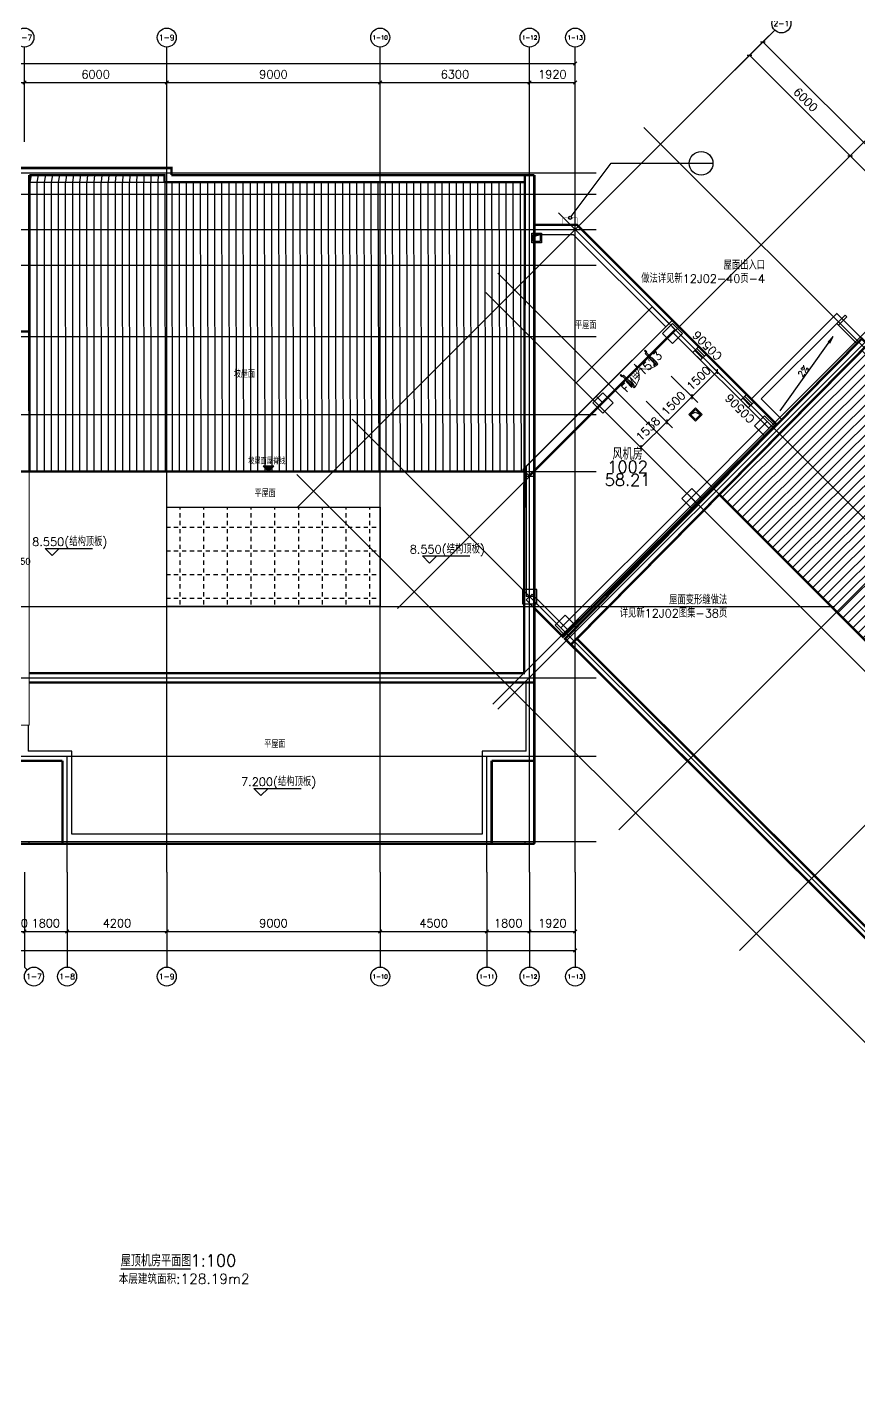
# Model space of a CAD drawing. Header units: inches. Extents: x -33398975359 to 508000, y -22013500442 to 738838.
# Drawn here: x 164655 to 199697, y 324848 to 382755 of the extents above; entities that cross this region are included whole.
import ezdxf
from ezdxf.enums import TextEntityAlignment as Align
from ezdxf.lldxf.tags import DXFTag

# ---------------------------------------------------------------- set-up
doc = ezdxf.new("R2010")
doc.units = ezdxf.units.IN
doc.header["$LTSCALE"] = 1000
doc.header["$MEASUREMENT"] = 0
doc.layers.get('0').update_dxf_attribs({"true_color": 0xffffff})
for name, color, linetype, true_color in [('AXIS', 3, 'Continuous', 0x00ff00), ('COLUMN', 9, 'Continuous', 0xc0c0c0), ('DIM_ELEV', 3, 'Continuous', 0x00ff00), ('DIM_IDEN', 3, 'Continuous', 0x00ff00), ('DIM_LEAD', 3, 'Continuous', 0x00ff00), ('DIM_SYMB', 3, 'Continuous', 0x00ff00), ('DOOR_FIRE', 4, 'Continuous', 0x00ffff), ('DOOR_FIRE_TEXT', 7, 'Continuous', 0xffffff), ('DOTE', 1, 'DOTE', 0xff0000), ('PUB_DIM', 3, 'Continuous', 0x00ff00), ('PUB_TEXT', 7, 'Continuous', 0xffffff), ('SPACE', 7, 'Continuous', 0xffffff), ('WALL', 9, 'Continuous', 0xc0c0c0), ('WINDOW', 4, 'Continuous', 0x00ffff), ('WINDOW_TEXT', 7, 'Continuous', 0xffffff)]:
    doc.layers.add(name, color=color, linetype=linetype, true_color=true_color)
doc.styles.add('TXTSTY_ANONYMOUS', font='txt.shx', dxfattribs={"height": 0.2, "bigfont": 'gbcbig.shx'})
tags = doc.linetypes.add('DOTE', pattern=[2.4200000000000004, 2, -0.2, 0.02, -0.2]).pattern_tags.tags
tags[10:11] = [DXFTag(74, 4), DXFTag(75, 0), DXFTag(340, '0'), DXFTag(46, 0.0), DXFTag(50, 0.0), DXFTag(44, 0.0), DXFTag(45, 0.0)]
tags[8:9] = [DXFTag(74, 4), DXFTag(75, 0), DXFTag(340, '0'), DXFTag(46, 0.0), DXFTag(50, 0.0), DXFTag(44, 0.0), DXFTag(45, 0.0)]
tags[6:7] = [DXFTag(74, 4), DXFTag(75, 0), DXFTag(340, '0'), DXFTag(46, 0.0), DXFTag(50, 0.0), DXFTag(44, 0.0), DXFTag(45, 0.0)]
tags[4:5] = [DXFTag(74, 4), DXFTag(75, 0), DXFTag(340, '0'), DXFTag(46, 0.0), DXFTag(50, 0.0), DXFTag(44, 0.0), DXFTag(45, 0.0)]

# ---------------------------------------------------------------- blocks, each defined once
blk = doc.blocks.new('bdfhfgjfj')
at = {"color": 250, "true_color": 0x333333}
for p, q in [((85993180.83913231, 51520418.5534395), (85993257.30889654, 51520636.52112544)), ((85993257.30889654, 51520636.52112544), (85993480.83913231, 51520718.5534395))]:
    blk.add_line(p, q, dxfattribs=at)
for points in [[(85993530.83913231, 51520368.5534395), (85993130.83913231, 51520368.5534395), (85993130.83913231, 51520768.5534395), (85993530.83913231, 51520768.5534395)], [(85993480.83913231, 51520418.5534395), (85993180.83913231, 51520418.5534395), (85993180.83913231, 51520718.5534395), (85993480.83913231, 51520718.5534395)]]:
    blk.add_lwpolyline(points, close=True, dxfattribs=at)
blk = doc.blocks.new('DAnoyomous7815')
at = {"layer": 'AXIS'}
for p, q in [((193333.1965918541, 379814.7224195004), (196161.6237165903, 382643.1495442565)), ((197575.8372789621, 375572.0817323923), (200404.2644036984, 378400.5088571485)), ((201606.3459317684, 371541.5730797052), (204434.7730565046, 374370.0002044614)), ((201818.4779660702, 371329.4410455227), (204646.9050908064, 374157.8681702788)), ((204434.7730565071, 374370.0002044439), (204434.7730565071, 374535.685629487)), ((204646.9050908089, 374157.8681702614), (204812.590515852, 374157.8681702614)), ((206909.6467907429, 366238.2722209692), (209738.0739154791, 369066.6993457254)), ((212000.8156152964, 361147.1033965349), (214829.2427400326, 363975.5305212911)), ((217091.9844399691, 356055.9345719814), (219920.4115647053, 358884.3616967376)), ((222183.1532645226, 350964.7657474279), (225011.5803892588, 353793.1928721841)), ((226637.9259860516, 346509.9930258989), (229466.3531107878, 349338.4201506551)), ((230668.4346389771, 342479.4843730927), (233496.8617637133, 345307.9114978488))]:
    blk.add_line(p, q, dxfattribs=at)
for centre in [(196444.4664291143, 382925.9922567606), (200687.1071162224, 378683.3515696526), (204434.7730565071, 374935.685629487), (205212.590515852, 374157.8681702614), (210020.9166280031, 369349.5420582294), (215112.0854525566, 364258.3732337952), (220203.2542772293, 359167.2044092417), (225294.4231017828, 354076.0355846882), (229749.1958233118, 349621.2628631592), (233779.7044762373, 345590.7542103529)]:
    blk.add_circle(centre, 400, dxfattribs=at)
at = {"layer": 'AXIS', "color": 7, "true_color": 0xffffff, "style": 'TXTSTY_ANONYMOUS'}
for s, height, p in [('2-1', 233.3333282470703, (196444.4664291143, 382925.9922567606)), ('2-2', 233.3333282470703, (200687.1071162224, 378683.3515696526)), ('2-3', 233.3333282470703, (204434.7730565071, 374935.685629487)), ('2-4', 233.3333282470703, (205212.590515852, 374157.8681702614)), ('2-5', 233.3333282470703, (210020.9166280031, 369349.5420582294)), ('2-6', 233.3333282470703, (215112.0854525566, 364258.3732337952)), ('2-7', 233.3333282470703, (220203.2542772293, 359167.2044092417)), ('2-8', 233.3333282470703, (225294.4231017828, 354076.0355846882)), ('2-9', 233.3333282470703, (229749.1958233118, 349621.2628631592)), ('2-10', 175, (233779.7044762373, 345590.7542103529))]:
    blk.add_text(s, height=height, dxfattribs=at).set_placement(p, align=Align.MIDDLE_CENTER)
blk = doc.blocks.new('DAnoyomous7822')
at = {"layer": 'AXIS'}
for p, q in [((193580.6839653254, 380062.2097929716), (195914.1363432407, 382395.662170887)), ((195566.6489697695, 382148.1747974157), (195766.6489697695, 382148.1747974157)), ((195666.6489697695, 382148.1747974157), (233143.3083720207, 344671.5153954029)), ((231057.3433675766, 342585.5503909588), (233390.795745492, 344919.0027688742)), ((233043.3083720207, 344671.5153954029), (233243.3083720207, 344671.5153954029))]:
    blk.add_line(p, q, dxfattribs=at)
at = {"layer": 'AXIS', "color": 7, "true_color": 0xffffff, "style": 'TXTSTY_ANONYMOUS'}
blk.add_text('53000', height=350, rotation=314.9999916902007, dxfattribs=at).set_placement((214652.4660441875, 363657.3324699402), align=Align.MIDDLE_CENTER)
blk = doc.blocks.new('DAnoyomous7865')
at = {"layer": 'AXIS'}
for p, q in [((193580.6839653254, 380062.2097929716), (195348.4509183168, 381829.9767459631)), ((195000.9635448456, 381582.4893724918), (195200.9635448456, 381582.4893724918)), ((195100.9635448456, 381582.4893724918), (199343.6042319536, 377339.8486853838)), ((197823.3246524334, 375819.5691058636), (199591.0916054249, 377587.3360588551)), ((199243.6042319536, 377339.8486853838), (199443.6042319536, 377339.8486853838)), ((199343.6042319536, 377339.8486853838), (203374.1128847599, 373309.3400325775)), ((201853.8333052397, 371789.0604530573), (203621.6002582312, 373556.8274060488)), ((202065.9653395414, 371576.9284187555), (203833.7322925329, 373344.695371747)), ((203274.1128847599, 373309.3400325775), (203474.1128847599, 373309.3400325775)), ((203374.1128847599, 373309.3400325775), (203586.2449190617, 373097.2079982758)), ((203486.2449190617, 373097.2079982758), (203686.2449190617, 373097.2079982758)), ((203586.2449190617, 373097.2079982758), (208677.4137434959, 368006.0391738415)), ((207157.1341639757, 366485.7595943213), (208924.9011169672, 368253.5265473127)), ((208577.4137434959, 368006.0391738415), (208777.4137434959, 368006.0391738415)), ((208677.4137434959, 368006.0391738415), (213768.5825681686, 362914.870349288)), ((212248.3029886484, 361394.5907697678), (214016.0699416399, 363162.3577227592)), ((213668.5825681686, 362914.870349288), (213868.5825681686, 362914.870349288)), ((213768.5825681686, 362914.870349288), (218859.7513928413, 357823.7015247345)), ((217339.4718133211, 356303.4219452143), (219107.2387663126, 358071.1888982058)), ((218759.7513928413, 357823.7015247345), (218959.7513928413, 357823.7015247345)), ((218859.7513928413, 357823.7015247345), (223950.9202173948, 352732.532700181)), ((222430.6406378746, 351212.2531206608), (224198.4075908661, 352980.0200736523)), ((223850.9202173948, 352732.532700181), (224050.9202173948, 352732.532700181)), ((223950.9202173948, 352732.532700181), (228405.6929389238, 348277.759978652)), ((226885.4133594036, 346757.4803991318), (228653.1803123951, 348525.2473521233)), ((228305.6929389238, 348277.759978652), (228505.6929389238, 348277.759978652)), ((228405.6929389238, 348277.759978652), (232436.2015917301, 344247.2513258457)), ((230915.9220122099, 342726.9717463255), (232683.6889652014, 344494.738699317)), ((231057.3433675766, 342585.5503909588), (232825.1103205681, 344353.3173439503)), ((232336.2015917301, 344247.2513258457), (232536.2015917301, 344247.2513258457)), ((232436.2015917301, 344247.2513258457), (232577.6229470968, 344105.829970479)), ((232477.6229470968, 344105.829970479), (232677.6229470968, 344105.829970479))]:
    blk.add_line(p, q, dxfattribs=at)
at = {"layer": 'AXIS', "color": 7, "true_color": 0xffffff, "style": 'TXTSTY_ANONYMOUS'}
for s, p in [('6000', (197469.7712618113, 379708.6564024687)), ('5700', (201606.3459316492, 375572.0817323923)), ('300', (203727.6662752628, 373450.7613888979)), ('7200', (206379.3167046309, 370799.1109595299)), ('7200', (211470.4855291843, 365707.9421349764)), ('7200', (216561.654353857, 360616.7733105421)), ('7200', (221652.8231784105, 355525.6044858694)), ('6300', (226425.7939515114, 350752.6337128878)), ('5700', (230668.4346386194, 346509.9930256605)), ('200', (233033.7068209648, 344038.6548261642))]:
    blk.add_text(s, height=350, rotation=314.9999916902007, dxfattribs=at).set_placement(p, align=Align.MIDDLE_CENTER)
blk = doc.blocks.new('DAnoyomous8073')
at = {"layer": 'AXIS'}
for p, q in [((128527.9621350765, 377928.5788484812), (128527.9621350765, 381928.5788484812)), ((134527.9621350765, 377928.5788484812), (134527.9621350765, 381928.5788484812)), ((140527.9621350765, 377928.5788484812), (140527.9621350765, 381928.5788484812)), ((146527.9621350765, 377928.5788484812), (146527.9621350765, 381928.5788484812)), ((152527.9621350765, 377928.5788484812), (152527.9621350765, 381928.5788484812)), ((158527.9621350765, 377928.5788484812), (158527.9621350765, 381928.5788484812)), ((164527.9621350765, 377928.5788484812), (164527.9621350765, 381928.5788484812)), ((170527.9621350765, 377928.5788484812), (170527.9621350765, 381928.5788484812)), ((179527.9621350765, 377928.5788484812), (179527.9621350765, 381928.5788484812)), ((185827.9621350765, 377928.5788484812), (185827.9621350765, 381928.5788484812)), ((187747.9621350765, 377928.5788484812), (187747.9621350765, 381928.5788484812))]:
    blk.add_line(p, q, dxfattribs=at)
for centre in [(128527.9621350765, 382328.5788484812), (134527.9621350765, 382328.5788484812), (140527.9621350765, 382328.5788484812), (146527.9621350765, 382328.5788484812), (152527.9621350765, 382328.5788484812), (158527.9621350765, 382328.5788484812), (164527.9621350765, 382328.5788484812), (170527.9621350765, 382328.5788484812), (179527.9621350765, 382328.5788484812), (185827.9621350765, 382328.5788484812), (187747.9621350765, 382328.5788484812)]:
    blk.add_circle(centre, 400, dxfattribs=at)
at = {"layer": 'AXIS', "color": 7, "true_color": 0xffffff, "style": 'TXTSTY_ANONYMOUS'}
for s, height, p in [('1-1', 233.3333282470703, (128527.9621350765, 382328.5788484812)), ('1-2', 233.3333282470703, (134527.9621350765, 382328.5788484812)), ('1-3', 233.3333282470703, (140527.9621350765, 382328.5788484812)), ('1-4', 233.3333282470703, (146527.9621350765, 382328.5788484812)), ('1-5', 233.3333282470703, (152527.9621350765, 382328.5788484812)), ('1-6', 233.3333282470703, (158527.9621350765, 382328.5788484812)), ('1-7', 233.3333282470703, (164527.9621350765, 382328.5788484812)), ('1-9', 233.3333282470703, (170527.9621350765, 382328.5788484812)), ('1-10', 175, (179527.9621350765, 382328.5788484812)), ('1-12', 175, (185827.9621350765, 382328.5788484812)), ('1-13', 175, (187747.9621350765, 382328.5788484812))]:
    blk.add_text(s, height=height, dxfattribs=at).set_placement(p, align=Align.MIDDLE_CENTER)
blk = doc.blocks.new('DAnoyomous8080')
at = {"layer": 'AXIS'}
for p, q in [((128257.2514569759, 381157.8681703806), (128398.6728131771, 381299.2895265818)), ((128327.9621350765, 378278.5788484812), (128327.9621350765, 381578.5788484812)), ((128327.9621350765, 381228.5788484812), (187747.9621350765, 381228.5788484812)), ((187677.2514569759, 381157.8681703806), (187818.6728131771, 381299.2895265818)), ((187747.9621350765, 378278.5788484812), (187747.9621350765, 381578.5788484812))]:
    blk.add_line(p, q, dxfattribs=at)
at = {"layer": 'AXIS', "color": 7, "true_color": 0xffffff, "style": 'TXTSTY_ANONYMOUS'}
blk.add_text('59420', height=350, dxfattribs=at).set_placement((158037.9621350765, 381578.5788484812), align=Align.MIDDLE_CENTER)
blk = doc.blocks.new('DAnoyomous8127')
at = {"layer": 'AXIS'}
for p, q in [((128257.2514569759, 380357.8681703806), (128398.6728131771, 380499.2895265818)), ((128327.9621350765, 378278.5788484812), (128327.9621350765, 380778.5788484812)), ((128457.2514569759, 380357.8681703806), (128598.6728131771, 380499.2895265818)), ((128527.9621350765, 378278.5788484812), (128527.9621350765, 380778.5788484812)), ((134457.2514569759, 380357.8681703806), (134598.6728131771, 380499.2895265818)), ((134527.9621350765, 378278.5788484812), (134527.9621350765, 380778.5788484812)), ((140457.2514569759, 380357.8681703806), (140598.6728131771, 380499.2895265818)), ((140527.9621350765, 378278.5788484812), (140527.9621350765, 380778.5788484812)), ((146457.2514569759, 380357.8681703806), (146598.6728131771, 380499.2895265818)), ((146527.9621350765, 378278.5788484812), (146527.9621350765, 380778.5788484812)), ((152457.2514569759, 380357.8681703806), (152598.6728131771, 380499.2895265818)), ((152527.9621350765, 378278.5788484812), (152527.9621350765, 380778.5788484812)), ((158457.2514569759, 380357.8681703806), (158598.6728131771, 380499.2895265818)), ((158527.9621350765, 378278.5788484812), (158527.9621350765, 380778.5788484812)), ((164457.2514569759, 380357.8681703806), (164598.6728131771, 380499.2895265818)), ((164527.9621350765, 378278.5788484812), (164527.9621350765, 380778.5788484812)), ((170457.2514569759, 380357.8681703806), (170598.6728131771, 380499.2895265818)), ((170527.9621350765, 378278.5788484812), (170527.9621350765, 380778.5788484812)), ((179457.2514569759, 380357.8681703806), (179598.6728131771, 380499.2895265818)), ((179527.9621350765, 378278.5788484812), (179527.9621350765, 380778.5788484812)), ((185757.2514569759, 380357.8681703806), (185898.6728131771, 380499.2895265818)), ((185827.9621350765, 378278.5788484812), (185827.9621350765, 380778.5788484812)), ((187677.2514569759, 380357.8681703806), (187818.6728131771, 380499.2895265818)), ((187747.9621350765, 378278.5788484812), (187747.9621350765, 380778.5788484812)), ((128327.9621350765, 380428.5788484812), (128527.9621350765, 380428.5788484812)), ((128527.9621350765, 380428.5788484812), (134527.9621350765, 380428.5788484812)), ((134527.9621350765, 380428.5788484812), (140527.9621350765, 380428.5788484812)), ((140527.9621350765, 380428.5788484812), (146527.9621350765, 380428.5788484812)), ((146527.9621350765, 380428.5788484812), (152527.9621350765, 380428.5788484812)), ((152527.9621350765, 380428.5788484812), (158527.9621350765, 380428.5788484812)), ((158527.9621350765, 380428.5788484812), (164527.9621350765, 380428.5788484812)), ((164527.9621350765, 380428.5788484812), (170527.9621350765, 380428.5788484812)), ((170527.9621350765, 380428.5788484812), (179527.9621350765, 380428.5788484812)), ((179527.9621350765, 380428.5788484812), (185827.9621350765, 380428.5788484812)), ((185827.9621350765, 380428.5788484812), (187747.9621350765, 380428.5788484812))]:
    blk.add_line(p, q, dxfattribs=at)
at = {"layer": 'AXIS', "color": 7, "true_color": 0xffffff, "style": 'TXTSTY_ANONYMOUS'}
for s, p in [('200', (127957.9621350765, 380703.5788484812)), ('6000', (131527.9621350765, 380778.5788484812)), ('6000', (137527.9621350765, 380778.5788484812)), ('6000', (143527.9621350765, 380778.5788484812)), ('6000', (149527.9621350765, 380778.5788484812)), ('6000', (155527.9621350765, 380778.5788484812)), ('6000', (161527.9621350765, 380778.5788484812)), ('6000', (167527.9621350765, 380778.5788484812)), ('9000', (175027.9621350765, 380778.5788484812)), ('6300', (182677.9621350765, 380778.5788484812)), ('1920', (186787.9621350765, 380778.5788484812))]:
    blk.add_text(s, height=350, dxfattribs=at).set_placement(p, align=Align.MIDDLE_CENTER)
blk = doc.blocks.new('DAnoyomous8177')
at = {"layer": 'AXIS'}
for p, q in [((128527.9621350765, 347128.5788484812), (128527.9621350765, 343128.5788484812)), ((134527.9621350765, 347128.5788484812), (134527.9621350765, 343128.5788484812)), ((140527.9621350765, 347128.5788484812), (140527.9621350765, 343128.5788484812)), ((146527.9621350765, 347128.5788484812), (146527.9621350765, 343128.5788484812)), ((152527.9621350765, 347128.5788484812), (152527.9621350765, 343128.5788484812)), ((158527.9621350765, 347128.5788484812), (158527.9621350765, 343128.5788484812)), ((159127.9621350765, 347128.5788484812), (159127.9621350765, 343128.5788484812)), ((163927.9621350765, 347128.5788484812), (163927.9621350765, 343128.5788484812)), ((164527.9621350765, 347128.5788484812), (164527.9621350765, 343128.5788484812)), ((166327.9621350765, 347128.5788484812), (166327.9621350765, 343128.5788484812)), ((170527.9621350765, 347128.5788484812), (170527.9621350765, 343128.5788484812)), ((179527.9621350765, 347128.5788484812), (179527.9621350765, 343128.5788484812)), ((184027.9621350765, 347128.5788484812), (184027.9621350765, 343128.5788484812)), ((185827.9621350765, 347128.5788484812), (185827.9621350765, 343128.5788484812)), ((187747.9621350765, 347128.5788484812), (187747.9621350765, 343128.5788484812)), ((158527.9621350765, 343128.5788484812), (158410.8048475981, 343011.4215610027)), ((159127.9621350765, 343128.5788484812), (159245.119422555, 343011.4215610027)), ((163927.9621350765, 343128.5788484812), (163810.8048475981, 343011.4215610027)), ((164527.9621350765, 343128.5788484812), (164645.119422555, 343011.4215610027))]:
    blk.add_line(p, q, dxfattribs=at)
for centre in [(128527.9621350765, 342728.5788484812), (134527.9621350765, 342728.5788484812), (140527.9621350765, 342728.5788484812), (146527.9621350765, 342728.5788484812), (152527.9621350765, 342728.5788484812), (158127.9621350765, 342728.5788484812), (159527.9621350765, 342728.5788484812), (163527.9621350765, 342728.5788484812), (164927.9621350765, 342728.5788484812), (166327.9621350765, 342728.5788484812), (170527.9621350765, 342728.5788484812), (179527.9621350765, 342728.5788484812), (184027.9621350765, 342728.5788484812), (185827.9621350765, 342728.5788484812), (187747.9621350765, 342728.5788484812)]:
    blk.add_circle(centre, 400, dxfattribs=at)
at = {"layer": 'AXIS', "color": 7, "true_color": 0xffffff, "style": 'TXTSTY_ANONYMOUS'}
for s, height, p in [('1-1', 233.3333282470703, (128527.9621350765, 342728.5788484812)), ('1-2', 233.3333282470703, (134527.9621350765, 342728.5788484812)), ('1-3', 233.3333282470703, (140527.9621350765, 342728.5788484812)), ('1-4', 233.3333282470703, (146527.9621350765, 342728.5788484812)), ('1-5', 233.3333282470703, (152527.9621350765, 342728.5788484812)), ('1-6', 233.3333282470703, (158127.9621350765, 342728.5788484812)), ('1/1-6', 140, (159527.9621350765, 342728.5788484812)), ('2/1-6', 140, (163527.9621350765, 342728.5788484812)), ('1-7', 233.3333282470703, (164927.9621350765, 342728.5788484812)), ('1-8', 233.3333282470703, (166327.9621350765, 342728.5788484812)), ('1-9', 233.3333282470703, (170527.9621350765, 342728.5788484812)), ('1-10', 175, (179527.9621350765, 342728.5788484812)), ('1-11', 175, (184027.9621350765, 342728.5788484812)), ('1-12', 175, (185827.9621350765, 342728.5788484812)), ('1-13', 175, (187747.9621350765, 342728.5788484812))]:
    blk.add_text(s, height=height, dxfattribs=at).set_placement(p, align=Align.MIDDLE_CENTER)
blk = doc.blocks.new('DAnoyomous8184')
at = {"layer": 'AXIS'}
for p, q in [((128327.9621350765, 346778.5788484812), (128327.9621350765, 343478.5788484812)), ((187747.9621350765, 346778.5788484812), (187747.9621350765, 343478.5788484812)), ((128398.6728131771, 343899.2895265818), (128257.2514569759, 343757.8681703806)), ((128327.9621350765, 343828.5788484812), (187747.9621350765, 343828.5788484812)), ((187818.6728131771, 343899.2895265818), (187677.2514569759, 343757.8681703806))]:
    blk.add_line(p, q, dxfattribs=at)
at = {"layer": 'AXIS', "color": 7, "true_color": 0xffffff, "style": 'TXTSTY_ANONYMOUS'}
blk.add_text('59420', height=350, dxfattribs=at).set_placement((158037.9621350765, 344178.5788484812), align=Align.MIDDLE_CENTER)
blk = doc.blocks.new('DAnoyomous8247')
at = {"layer": 'AXIS'}
for p, q in [((128327.9621350765, 346778.5788484812), (128327.9621350765, 344278.5788484812)), ((128527.9621350765, 346778.5788484812), (128527.9621350765, 344278.5788484812)), ((134527.9621350765, 346778.5788484812), (134527.9621350765, 344278.5788484812)), ((140527.9621350765, 346778.5788484812), (140527.9621350765, 344278.5788484812)), ((146527.9621350765, 346778.5788484812), (146527.9621350765, 344278.5788484812)), ((152527.9621350765, 346778.5788484812), (152527.9621350765, 344278.5788484812)), ((158527.9621350765, 346778.5788484812), (158527.9621350765, 344278.5788484812)), ((159127.9621350765, 346778.5788484812), (159127.9621350765, 344278.5788484812)), ((163927.9621350765, 346778.5788484812), (163927.9621350765, 344278.5788484812)), ((164527.9621350765, 346778.5788484812), (164527.9621350765, 344278.5788484812)), ((166327.9621350765, 346778.5788484812), (166327.9621350765, 344278.5788484812)), ((170527.9621350765, 346778.5788484812), (170527.9621350765, 344278.5788484812)), ((179527.9621350765, 346778.5788484812), (179527.9621350765, 344278.5788484812)), ((184027.9621350765, 346778.5788484812), (184027.9621350765, 344278.5788484812)), ((185827.9621350765, 346778.5788484812), (185827.9621350765, 344278.5788484812)), ((187747.9621350765, 346778.5788484812), (187747.9621350765, 344278.5788484812)), ((128398.6728131771, 344699.2895265818), (128257.2514569759, 344557.8681703806)), ((128327.9621350765, 344628.5788484812), (128527.9621350765, 344628.5788484812)), ((128598.6728131771, 344699.2895265818), (128457.2514569759, 344557.8681703806)), ((128527.9621350765, 344628.5788484812), (134527.9621350765, 344628.5788484812)), ((134598.6728131771, 344699.2895265818), (134457.2514569759, 344557.8681703806)), ((134527.9621350765, 344628.5788484812), (140527.9621350765, 344628.5788484812)), ((140598.6728131771, 344699.2895265818), (140457.2514569759, 344557.8681703806)), ((140527.9621350765, 344628.5788484812), (146527.9621350765, 344628.5788484812)), ((146598.6728131771, 344699.2895265818), (146457.2514569759, 344557.8681703806)), ((146527.9621350765, 344628.5788484812), (152527.9621350765, 344628.5788484812)), ((152598.6728131771, 344699.2895265818), (152457.2514569759, 344557.8681703806)), ((152527.9621350765, 344628.5788484812), (158527.9621350765, 344628.5788484812)), ((158598.6728131771, 344699.2895265818), (158457.2514569759, 344557.8681703806)), ((158527.9621350765, 344628.5788484812), (159127.9621350765, 344628.5788484812)), ((159198.6728131771, 344699.2895265818), (159057.2514569759, 344557.8681703806)), ((159127.9621350765, 344628.5788484812), (163927.9621350765, 344628.5788484812)), ((163998.6728131771, 344699.2895265818), (163857.2514569759, 344557.8681703806)), ((163927.9621350765, 344628.5788484812), (164527.9621350765, 344628.5788484812)), ((164598.6728131771, 344699.2895265818), (164457.2514569759, 344557.8681703806)), ((164527.9621350765, 344628.5788484812), (166327.9621350765, 344628.5788484812)), ((166398.6728131771, 344699.2895265818), (166257.2514569759, 344557.8681703806)), ((166327.9621350765, 344628.5788484812), (170527.9621350765, 344628.5788484812)), ((170598.6728131771, 344699.2895265818), (170457.2514569759, 344557.8681703806)), ((170527.9621350765, 344628.5788484812), (179527.9621350765, 344628.5788484812)), ((179598.6728131771, 344699.2895265818), (179457.2514569759, 344557.8681703806)), ((179527.9621350765, 344628.5788484812), (184027.9621350765, 344628.5788484812)), ((184098.6728131771, 344699.2895265818), (183957.2514569759, 344557.8681703806)), ((184027.9621350765, 344628.5788484812), (185827.9621350765, 344628.5788484812)), ((185898.6728131771, 344699.2895265818), (185757.2514569759, 344557.8681703806)), ((185827.9621350765, 344628.5788484812), (187747.9621350765, 344628.5788484812)), ((187818.6728131771, 344699.2895265818), (187677.2514569759, 344557.8681703806))]:
    blk.add_line(p, q, dxfattribs=at)
at = {"layer": 'AXIS', "color": 7, "true_color": 0xffffff, "style": 'TXTSTY_ANONYMOUS'}
for s, p in [('6000', (131527.9621350765, 344978.5788484812)), ('6000', (137527.9621350765, 344978.5788484812)), ('6000', (143527.9621350765, 344978.5788484812)), ('6000', (149527.9621350765, 344978.5788484812)), ('6000', (155527.9621350765, 344978.5788484812)), ('600', (158827.9621350765, 344978.5788484812)), ('4800', (161527.9621350765, 344978.5788484812)), ('600', (164227.9621350765, 344978.5788484812)), ('1800', (165427.9621350765, 344978.5788484812)), ('4200', (168427.9621350765, 344978.5788484812)), ('9000', (175027.9621350765, 344978.5788484812)), ('4500', (181777.9621350765, 344978.5788484812)), ('1800', (184927.9621350765, 344978.5788484812)), ('1920', (186787.9621350765, 344978.5788484812)), ('200', (127957.9621350765, 344903.5788484812))]:
    blk.add_text(s, height=350, dxfattribs=at).set_placement(p, align=Align.MIDDLE_CENTER)
blk = doc.blocks.new('DAnoyomous8386')
at = {"layer": 'WALL'}
for p, q in [((195843.4256654978, 366132.2062038183), (192634.3225427866, 362923.1030811071)), ((196090.9130388498, 365884.7188304663), (195843.4256654978, 366132.2062038183)), ((196090.9130388498, 365884.7188304663), (192881.8099161386, 362675.6157077551)), ((192881.8099161386, 362675.6157077551), (192634.3225427866, 362923.1030811071))]:
    blk.add_line(p, q, dxfattribs=at)
blk = doc.blocks.new('DAnoyomous8391')
at = {"layer": 'WALL'}
for p, q in [((192131.1150642633, 370127.3595174551), (191883.6276909113, 369879.8721441031)), ((192131.1150642633, 370127.3595174551), (196161.6237169504, 366096.850864768)), ((191883.6276909113, 369879.8721441031), (195914.1363435984, 365849.363491416)), ((196161.6237169504, 366096.850864768), (195914.1363435984, 365849.363491416))]:
    blk.add_line(p, q, dxfattribs=at)
blk = doc.blocks.new('DAnoyomous8399')
at = {"layer": 'WINDOW'}
for p, q in [((192961.9655321836, 369296.509049654), (192714.4781587124, 369049.0216761827)), ((192714.4781587124, 369049.0216761827), (193032.6762102842, 368730.8236246109)), ((192796.9739499092, 369131.5174672604), (193115.1720013618, 368813.3194158077)), ((192879.469741106, 369214.0132584572), (193197.6677925587, 368895.8152070045)), ((192961.9655321836, 369296.509049654), (193280.1635837555, 368978.3109980822)), ((193280.1635837555, 368978.3109980822), (193032.6762102842, 368730.8236246109))]:
    blk.add_line(p, q, dxfattribs=at)
at = {"layer": 'WINDOW_TEXT', "style": 'TXTSTY_ANONYMOUS'}
blk.add_text('C0506', height=350, rotation=135.0000003416227, dxfattribs=at).set_placement((193315.5189228058, 369331.8643887043), align=Align.MIDDLE_CENTER)
blk = doc.blocks.new('DAnoyomous8407')
at = {"layer": 'WINDOW'}
for p, q in [((194977.2198585272, 367281.2547233105), (194729.7324850559, 367033.7673498392)), ((194894.7240674496, 367198.7589321136), (195212.9221189022, 366880.560880661)), ((194977.2198585272, 367281.2547233105), (195295.417910099, 366963.0566717386)), ((194729.7324850559, 367033.7673498392), (195047.9305366278, 366715.5692982674)), ((194812.2282762527, 367116.2631409168), (195130.4263277054, 366798.0650894642)), ((195295.417910099, 366963.0566717386), (195047.9305366278, 366715.5692982674))]:
    blk.add_line(p, q, dxfattribs=at)
at = {"layer": 'WINDOW_TEXT', "style": 'TXTSTY_ANONYMOUS'}
blk.add_text('C0506', height=350, rotation=135.0000003416227, dxfattribs=at).set_placement((194694.3771460056, 366680.2139592171), align=Align.MIDDLE_CENTER)
blk = doc.blocks.new('DAnoyomous8412')
at = {"layer": 'COLUMN'}
for p, q in [((186127.9621350765, 359053.7520313263), (185527.9621350765, 359053.7520313263)), ((185527.9621350765, 359053.7520313263), (185527.9621350765, 358453.7520313263)), ((186127.9621350765, 358453.7520313263), (186127.9621350765, 359053.7520313263)), ((185527.9621350765, 358453.7520313263), (186127.9621350765, 358453.7520313263))]:
    blk.add_line(p, q, dxfattribs=at)
blk = doc.blocks.new('DAnoyomous8417')
at = {"layer": 'COLUMN'}
for p, q in [((191849.1814658642, 370268.7808738947), (191424.9173972607, 369844.516805172)), ((192273.4455347061, 369844.516805172), (191849.1814658642, 370268.7808738947)), ((191424.9173972607, 369844.516805172), (191849.1814658642, 369420.2527364492)), ((191849.1814658642, 369420.2527364492), (192273.4455347061, 369844.516805172))]:
    blk.add_line(p, q, dxfattribs=at)
blk = doc.blocks.new('DAnoyomous8422')
at = {"layer": 'COLUMN'}
for p, q in [((188922.211201787, 367341.8106098175), (188497.9471331835, 366917.5465410948)), ((189346.4752706289, 366917.5465410948), (188922.211201787, 367341.8106098175)), ((188497.9471331835, 366917.5465410948), (188922.211201787, 366493.2824723721)), ((188922.211201787, 366493.2824723721), (189346.4752706289, 366917.5465410948))]:
    blk.add_line(p, q, dxfattribs=at)
blk = doc.blocks.new('DAnoyomous8427')
at = {"layer": 'COLUMN'}
for p, q in [((195738.2687623501, 366379.6935772896), (195314.0046937466, 365955.4295085669)), ((196162.532831192, 365955.4295085669), (195738.2687623501, 366379.6935772896)), ((195314.0046937466, 365955.4295085669), (195738.2687623501, 365531.1654398441)), ((195738.2687623501, 365531.1654398441), (196162.532831192, 365955.4295085669))]:
    blk.add_line(p, q, dxfattribs=at)
blk = doc.blocks.new('DAnoyomous8432')
at = {"layer": 'COLUMN'}
for p, q in [((192670.1324387789, 363311.5572537184), (192245.8683701754, 362887.2931849957)), ((193094.3965076208, 362887.2931849957), (192670.1324387789, 363311.5572537184)), ((192245.8683701754, 362887.2931849957), (192670.1324387789, 362463.0291162729)), ((192670.1324387789, 362463.0291162729), (193094.3965076208, 362887.2931849957))]:
    blk.add_line(p, q, dxfattribs=at)
blk = doc.blocks.new('DAnoyomous8437')
at = {"layer": 'COLUMN'}
for p, q in [((187323.6980662346, 357965.1228811741), (186899.4339976311, 357540.8588124514)), ((187747.9621350765, 357540.8588124514), (187323.6980662346, 357965.1228811741)), ((186899.4339976311, 357540.8588124514), (187323.6980662346, 357116.5947437286)), ((187323.6980662346, 357116.5947437286), (187747.9621350765, 357540.8588124514))]:
    blk.add_line(p, q, dxfattribs=at)
blk = doc.blocks.new('DAnoyomous8442')
at = {"layer": 'WALL'}
for p, q in [((192634.3225427866, 362923.1030811071), (187146.0122569799, 357434.7927953005)), ((192881.8099161386, 362675.6157077551), (187393.499630332, 357187.3054219484)), ((192881.8099161386, 362675.6157077551), (192634.3225427866, 362923.1030811071)), ((187393.499630332, 357187.3054219484), (187146.0122569799, 357434.7927953005))]:
    blk.add_line(p, q, dxfattribs=at)
blk = doc.blocks.new('DAnoyomous8447')
at = {"layer": 'WALL'}
for p, q in [((185686.5407788754, 358611.4215610027), (185934.0281522274, 358858.9089343548)), ((187181.3675960302, 357116.5947438478), (185686.5407788754, 358611.4215610027)), ((187428.8549693823, 357364.0821171999), (185934.0281522274, 358858.9089343548)), ((187181.3675960302, 357116.5947438478), (187428.8549693823, 357364.0821171999))]:
    blk.add_line(p, q, dxfattribs=at)
blk = doc.blocks.new('DAnoyomous8452')
at = {"layer": 'WALL'}
for p, q in [((191706.8509953022, 370268.7808738947), (188638.9139322042, 367200.8438107967)), ((191954.3383687735, 370021.2935004234), (191706.8509953022, 370268.7808738947)), ((191954.3383687735, 370021.2935004234), (188886.4013056755, 366953.3564373255)), ((188886.4013056755, 366953.3564373255), (188638.9139322042, 367200.8438107967))]:
    blk.add_line(p, q, dxfattribs=at)
blk = doc.blocks.new('$DorLib2D$00000011')
at = {"lineweight": 13}
for p, q in [((-0.4833333268732257, 0.3962051976975873), (-0.4833333268732233, 0.2345635206386193)), ((-0.41666666020649, 0.3962051976975873), (-0.41666666020649, 0.2345635206386193)), ((0.4166666731276766, 0.3962051976975873), (0.4166666731276741, 0.2345635206386193)), ((0.4833333397944098, 0.3962051976975873), (0.4833333397944074, 0.2345635206386193))]:
    blk.add_line(p, q, dxfattribs=at)
for p, q in [((-0.4833333268732257, 0.3962051976975873), (-0.466666660206538, 0.3962051976975872)), ((-0.4666666602065375, 0.4708801651422996), (-0.46666666020654, -0.062453168191567)), ((-0.4666666602065375, 0.4708801651422996), (-0.4333333268731733, 0.4708801651422999)), ((-0.4333333268731733, 0.4708801651422999), (-0.4333333268731709, 0.0042134984751663)), ((-0.41666666020649, 0.3962051976975873), (-0.4333333268731729, 0.3962051976975873)), ((0.4166666731276766, 0.3962051976975873), (0.4333333397943595, 0.3962051976975873)), ((0.4333333397943598, 0.4708801651422999), (0.4333333397943574, 0.0042134984751663)), ((0.4666666731277241, 0.4708801651422996), (0.4333333397943598, 0.4708801651422999)), ((0.4666666731277241, 0.4708801651422996), (0.4666666731277265, -0.062453168191567)), ((0.4833333397944098, 0.3962051976975873), (0.4666666731277244, 0.3962051976975872)), ((-0.4999999935399067, 0.0042134984751663), (-0.4333333268731709, 0.0042134984751663)), ((-0.4999999935399042, 0.004213498475176), (-0.4999999935399067, -0.062453168191567)), ((-0.4833333268732233, 0.2345635206386193), (-0.4666666602065386, 0.2345635206386192)), ((-0.41666666020649, 0.2345635206386193), (-0.4333333268731721, 0.2345635206386192)), ((0.4166666731276741, 0.2345635206386193), (0.4333333397943586, 0.2345635206386192)), ((0.5000000064610932, 0.0042134984751663), (0.4333333397943574, 0.0042134984751663)), ((0.4833333397944074, 0.2345635206386193), (0.4666666731277251, 0.2345635206386192)), ((0.5000000064610907, 0.004213498475176), (0.5000000064610932, -0.062453168191567)), ((-0.4999999935399067, -0.062453168191567), (-0.46666666020654, -0.062453168191567)), ((0.5000000064610932, -0.062453168191567), (0.4666666731277265, -0.062453168191567))]:
    blk.add_line(p, q)
for centre, start, end in [((-0.46666666020654, 0.0042134984751663), 0, 85.90395624184767), ((0.4666666731277265, 0.0042134984751663), 94.09604375815233, 180)]:
    blk.add_arc(centre, 0.4666666666671332, start, end, dxfattribs=at)
blk = doc.blocks.new('DAnoyomous8456')
at = {"layer": 'DOOR_FIRE', "xscale": -1500, "yscale": 1500, "rotation": 225}
blk.add_blockref('$DorLib2D$00000011', (190239.2569898367, 368553.6994948387), dxfattribs=at)
at = {"layer": 'DOOR_FIRE_TEXT', "style": 'TXTSTY_ANONYMOUS'}
blk.add_text('FM甲1523', height=350, rotation=45.00000125223908, dxfattribs=at).set_placement((190557.4550412893, 368235.5014431477), align=Align.MIDDLE_CENTER)
blk = doc.blocks.new('DAnoyomous8461')
at = {"layer": 'WALL'}
for p, q in [((188638.9139322042, 367200.8438107967), (185545.119422555, 364107.0493011475)), ((188886.4013056755, 366953.3564373255), (188638.9139322042, 367200.8438107967)), ((188886.4013056755, 366953.3564373255), (185792.6067960262, 363859.5619276762)), ((185792.6067960262, 363859.5619276762), (185545.119422555, 364107.0493011475))]:
    blk.add_line(p, q, dxfattribs=at)
blk = doc.blocks.new('DAnoyomous8466')
at = {"layer": 'WALL'}
for p, q in [((185677.9621350765, 363824.2065886259), (185677.9621350765, 358752.8429172039)), ((186027.9621350765, 363824.2065886259), (185677.9621350765, 363824.2065886259)), ((186027.9621350765, 363824.2065886259), (186027.9621350765, 358752.8429172039)), ((186027.9621350765, 358752.8429172039), (185677.9621350765, 358752.8429172039))]:
    blk.add_line(p, q, dxfattribs=at)
blk = doc.blocks.new('DAnoyomous8624')
at = {"layer": 'PUB_DIM'}
for p, q in [((163827.9621350765, 360004.0502598286), (163827.9621350765, 360291.7879858017)), ((163927.9621350765, 360004.0502598286), (163927.9621350765, 360291.7879858017)), ((164177.9621350765, 360004.0502598286), (164177.9621350765, 360291.7879858017)), ((163802.5294729471, 360003.8553236723), (163853.3947972059, 360054.7206479311)), ((163827.9621350765, 360029.2879858017), (163927.9621350765, 360029.2879858017)), ((163902.5294729471, 360003.8553236723), (163953.3947972059, 360054.7206479311)), ((163927.9621350765, 360029.2879858017), (164177.9621350765, 360029.2879858017)), ((164152.5294729471, 360003.8553236723), (164203.3947972059, 360054.7206479311))]:
    blk.add_line(p, q, dxfattribs=at)
at = {"layer": 'PUB_DIM', "color": 7, "true_color": 0xffffff, "style": 'TXTSTY_ANONYMOUS'}
for s, p in [('100', (163565.4621350765, 360235.5379858017)), ('250', (164455.4621350765, 360235.5379858017))]:
    blk.add_text(s, height=262.5, dxfattribs=at).set_placement(p, align=Align.MIDDLE_CENTER)
blk = doc.blocks.new('DAnoyomous13557')
at = {"layer": 'PUB_DIM'}
for p, q in [((192859.7671846151, 369115.8646845818), (193978.5893518925, 367997.0425173044)), ((193731.1019784212, 368344.5298907757), (193731.1019784212, 368144.5298907757)), ((191798.7595781088, 368054.8570780754), (192917.5817453861, 366936.0349107981)), ((193731.1019784212, 368244.5298907757), (192670.0943719149, 367183.5222842693)), ((192670.0943719149, 367183.5222842693), (191609.4342002869, 366122.8621126413)), ((192670.0943719149, 367283.5222842693), (192670.0943719149, 367083.5222842693)), ((190738.0994064808, 366994.1969064474), (191856.9215737581, 365875.3747391701)), ((191609.4342002869, 366122.8621126413), (190521.5565357208, 365034.9844480753)), ((191609.4342002869, 366222.8621126413), (191609.4342002869, 366022.8621126413)), ((189650.2217419147, 365906.3192418814), (190769.0439091921, 364787.497074604)), ((190521.5565357208, 365134.9844480753), (190521.5565357208, 364934.9844480753))]:
    blk.add_line(p, q, dxfattribs=at)
at = {"layer": 'PUB_DIM', "color": 7, "true_color": 0xffffff, "style": 'TXTSTY_ANONYMOUS'}
for s, p in [('1500', (192953.1108016968, 367961.5134609938)), ('1500', (191892.27691257, 366900.679571867)), ('1538', (190818.0079945326, 365826.4106538296))]:
    blk.add_text(s, height=350, rotation=45.00000125223908, dxfattribs=at).set_placement(p, align=Align.MIDDLE_CENTER)
blk = doc.blocks.new('DAnoyomous13578')
at = {"layer": 'DIM_LEAD', "color": 7, "true_color": 0xffffff, "style": 'TXTSTY_ANONYMOUS'}
blk.add_text('屋面出入口', height=350, dxfattribs=at).set_placement((195755.3382593393, 372545.884817481), align=Align.RIGHT)
blk.add_text('做法详见新12J02-40页-4', height=350, dxfattribs=at).set_placement((195755.3382593393, 372335.884817481), align=Align.TOP_RIGHT)
blk = doc.blocks.new('DAnoyomous13611')
at = {"layer": 'DIM_IDEN'}
for p, q in [((187580.0107450485, 374783.4015011787), (189262.7060565948, 377025.7554949522)), ((189262.7060565948, 377025.7554949522), (193559.1319090128, 377025.7554949522))]:
    blk.add_line(p, q, dxfattribs=at)
for centre, radius in [((193059.1319090128, 377025.7554949522), 500), ((187538.8710227013, 374728.5788484812), 68.54195795277518)]:
    blk.add_circle(centre, radius, dxfattribs=at)
blk = doc.blocks.new('DAnoyomous13653')
at = {"layer": 'DIM_LEAD', "color": 7, "true_color": 0xffffff, "style": 'TXTSTY_ANONYMOUS'}
blk.add_text('屋面变形缝做法', height=350, dxfattribs=at).set_placement((194160.8104008436, 358433.5788484812), align=Align.RIGHT)
blk.add_text('详见新12J02图集-38页', height=350, dxfattribs=at).set_placement((194160.8104008436, 358223.5788484812), align=Align.TOP_RIGHT)
blk = doc.blocks.new('DAnoyomous20763')
at = {"layer": 'DIM_SYMB'}
for p in [(196387.0922027826, 366592.8212807178), (198410.3788272142, 369493.7418773174), (198481.8544923067, 369442.5581146479)]:
    blk.add_line(p, (198627.719960928, 369721.7502797842), dxfattribs=at)
at = {"layer": 'DIM_SYMB', "color": 7, "true_color": 0xffffff, "style": 'TXTSTY_ANONYMOUS'}
blk.add_text('2%', height=262.5, rotation=54.39352626681178, dxfattribs=at).set_placement((197365.124956131, 368259.1733716726), align=Align.MIDDLE_CENTER)
blk = doc.blocks.new('DAnoyomous39510')
at = {"layer": 'SPACE', "style": 'TXTSTY_ANONYMOUS'}
for s, p in [('风机房', (189959.2552019358, 364773.393974781)), ('1002', (189959.2552019358, 364223.393974781)), ('58.21', (189959.2552019358, 363673.393974781))]:
    blk.add_text(s, height=500, dxfattribs=at).set_placement(p, align=Align.MIDDLE_CENTER)
blk = doc.blocks.new('DAnoyomous39702')
at = {"layer": 'DIM_SYMB'}
blk.add_line((168588.6489334106, 330396.8271434307), (171528.6489334106, 330396.8271434307), dxfattribs=at)
at = {"layer": 'DIM_SYMB', "color": 7, "true_color": 0xffffff, "style": 'TXTSTY_ANONYMOUS'}
for s, p in [('屋顶机房平面图', (168588.6489334106, 330501.8271434307)), ('1:100', (171529.2489334345, 330501.8271434307))]:
    blk.add_text(s, height=500, dxfattribs=at).set_placement(p)
blk = doc.blocks.new('DAnoyomous39716')
at = {"layer": 'PUB_TEXT', "style": 'TXTSTY_ANONYMOUS'}
blk.add_text('坡屋面屋脊线', height=262.5, dxfattribs=at).set_placement((173959.6461327076, 364594.8288487196), align=Align.TOP_LEFT)
blk = doc.blocks.new('DAnoyomous39946')
at = {"layer": 'PUB_TEXT', "style": 'TXTSTY_ANONYMOUS'}
blk.add_text('坡屋面屋脊线', height=262.5, dxfattribs=at).set_placement((173959.6461327076, 364594.8288487196), align=Align.TOP_LEFT)
blk = doc.blocks.new('DAnoyomous39969')
at = {"layer": 'PUB_TEXT', "style": 'TXTSTY_ANONYMOUS'}
blk.add_text('8.550(结构顶板)', height=350, dxfattribs=at).set_placement((180771.765068531, 360923.0253975391), align=Align.TOP_LEFT)
blk = doc.blocks.new('DAnoyomous39976')
at = {"layer": 'PUB_TEXT', "style": 'TXTSTY_ANONYMOUS'}
blk.add_text('8.550(结构顶板)', height=350, dxfattribs=at).set_placement((164856.1945418119, 361238.9865537882), align=Align.TOP_LEFT)
blk = doc.blocks.new('DAnoyomous39983')
at = {"layer": 'PUB_TEXT', "style": 'TXTSTY_ANONYMOUS'}
blk.add_text('7.200(结构顶板)', height=350, dxfattribs=at).set_placement((173659.6686118841, 351116.5064543486), align=Align.TOP_LEFT)

msp = doc.modelspace()

# ---------------------------------------------------------------- hatches: boundary and pattern name
at = {"true_color": 0x848484}
h = msp.add_hatch(dxfattribs=at)
h.set_pattern_fill('玻璃', color=252, scale=6350, angle=90, style=0)
h.set_pattern_definition([(90, (-814956209.2584168, -579300417.933888), (-300, 1.84e-14), [])])
h.paths.add_polyline_path([(164727.9621350765, 364028.5788484812), (185607.3606860638, 364028.5788484812), (185627.467700243, 376228.5788484812), (164727.9621350765, 376228.5788484812), (164727.9621350765, 369928.5788484812), (164727.9621350765, 369528.5788484812)], flags=0)
h.paths.add_polyline_path([(164727.7349087, 376228.5788484812), (170427.9621350765, 376228.5788484812), (170427.9621350765, 376528.9630434513), (164727.7349087, 376528.9630434513)], flags=0)
h = msp.add_hatch(dxfattribs=at)
h.set_pattern_fill('玻璃', color=252, scale=6350, angle=45, style=0)
h.set_pattern_definition([(45, (-814956121.3904511, -579300205.8018537), (-212.1320343559643, 212.1320343559643), [])])
h.paths.add_polyline_path([(193829.7849564552, 363057.9147619009), (218400.1319856644, 338484.3310592175), (224445.8949642181, 344530.0940380096), (199839.9732816219, 369136.0157215595)], flags=0)
at = {"true_color": 0x00ffff}
h = msp.add_hatch(dxfattribs=at)
h.set_pattern_fill('虚线方格', color=4, scale=25400, angle=90, style=0)
h.set_pattern_definition([(0, (-814955829.2584168, -579186317.933888), (0, 1000), [180, -150, 180, -150, 180, -160]), (90, (-814954909.2584168, -579186237.933888), (-1000, 6.12e-14), [180, -150, 180, -150, 180, -160])])
h.paths.add_polyline_path([(170527.9621350765, 362528.5788484812), (170527.9621350765, 358328.5788484812), (179527.9621350765, 358328.5788484812), (179527.9621350765, 362528.5788484812)], flags=0)
at = {"layer": 'DIM_ELEV'}
msp.add_hatch(color=256, dxfattribs=at).paths.add_polyline_path([(174819.7525156736, 364028.5788487196), (175044.7525156736, 364253.5788487196), (174594.7525156736, 364253.5788487196)], flags=0)
msp.add_hatch(color=256, dxfattribs=at).paths.add_polyline_path([(174819.7525156736, 364028.5788487196), (175044.7525156736, 364253.5788487196), (174594.7525156736, 364253.5788487196)], flags=0)

# ---------------------------------------------------------------- linework, layer by layer
for points, const_width in [([(170727.9621350765, 376528.5788484812), (170727.9621350765, 376828.5788484812), (164327.9621350765, 376828.6556042433), (164327.9621350765, 376528.5788484812)], 100), ([(164727.7349087, 376528.9630434513), (164727.9621350765, 369928.5788484812)], 100), ([(170427.9621350765, 376228.5788484812), (170427.9621350765, 376528.347982645), (164727.7349087, 376528.9630434513)], 100), ([(186027.9621350765, 376528.5788484812), (170727.9621350765, 376528.5788484812)], 100), ([(185627.9621350765, 376528.5788484812), (185593.3517006636, 355528.5788484812)], 100), ([(186027.9621350765, 376528.5788484812), (186027.9621350765, 355328.5788484812)], 100), ([(185627.9621350765, 376228.5788484812), (170427.9621350765, 376228.5788484812)], 100), ([(187229.8957332373, 374428.5788484812), (187229.8957332373, 374728.5788484812), (187829.8957332373, 374728.5788484812), (187829.8957332373, 374428.5788484812)], 10), ([(186027.9621350765, 374428.5788484812), (187829.8957332373, 374428.5788484812), (196232.4755340815, 366025.999047637), (187234.294750452, 357063.667589426), (186027.9621350765, 358270.0002048016)], 100), ([(134377.9621350765, 366578.5788484812), (134377.9621350765, 369928.5788484812), (140327.9414759874, 369928.5788484812), (140327.9414759874, 372890.1141389608), (158727.9621350765, 372890.1141389608), (158727.9621350765, 369928.5788484812), (164727.9621350765, 369928.5788484812), (164727.9621350765, 366578.5788484812)], 100), ([(188497.305552721, 367059.2354313135), (187790.1987714767, 367766.3422125578), (190999.7442140579, 370975.8876552582), (191706.8509953022, 370268.7808740139)], 50), ([(199838.5789769888, 369632.384770155), (198777.9188052416, 370693.0449419022), (195171.6742227077, 367086.8003592491), (196232.3343943357, 366026.1401876211)], 50), ([(187570.5301550627, 356727.9329782724), (200086.0702582598, 369384.8934918642)], 100), ([(164727.9621350765, 353328.5788484812), (164727.9621350765, 366578.5788484812)], 50), ([(164177.9621350765, 364028.5788484812), (185627.9621350765, 364028.5788484812)], 100), ([(218647.619358778, 338236.8436858654), (193829.7849564552, 363057.9147619009)], 100), ([(212389.374044776, 332473.5731190443), (187816.6254200935, 356976.8090177774)], 100), ([(185627.9621350765, 355528.5788484812), (164727.9621350765, 355528.5788484812)], 100), ([(186027.9621350765, 355128.5788484812), (164727.9621350765, 355128.5788484812)], 100), ([(186027.9621350765, 348328.5788484812), (186027.9621350765, 355328.5788484812)], 100), ([(158327.9621350765, 353328.5788484812), (164727.9621350765, 353328.5788484812)], 50), ([(164327.9621350765, 353328.5788484812), (164327.9621350765, 348328.5788484812), (186027.9621350765, 348328.5788484812)], 100), ([(166127.9621350765, 351828.5788484812), (164327.9621350765, 351828.5788484812)], 100), ([(166127.9621350765, 351828.5788484812), (166127.9621350765, 348328.5788484812)], 100), ([(184227.9621350765, 351828.5788484812), (184227.9621350765, 348328.5788484812)], 100), ([(186027.9621350765, 351828.5788484812), (184227.9621350765, 351828.5788484812)], 100)]:
    msp.add_lwpolyline(points, dxfattribs=dict(const_width=const_width))
for points in [[(164727.9621350765, 364028.5788484812), (164727.9621350765, 369528.5788484812), (164727.9621350765, 369928.5788484812), (164727.9621350765, 376228.5788484812), (185627.467700243, 376228.5788484812), (185607.3606860638, 364028.5788484812)], [(199202.236153245, 370551.5076347589), (199131.4408599138, 370622.3029279709), (198777.9188052416, 370268.7808732986), (198848.7140985727, 370197.9855800867)], [(196162.0782740116, 365955.8840656281), (196232.334395051, 366026.1401866674), (191848.2723515034, 370410.2022302151), (185677.9621350765, 364239.892013669), (185677.9621350765, 359053.7520313263), (185527.9621350765, 359053.7520313263), (185527.9621350765, 358453.7520313263), (185844.2103085518, 358453.7520313263), (187252.0782741308, 357045.8840657473), (187323.2435091734, 357117.0493007898), (187323.6980662346, 357116.5947437286), (187747.9621350765, 357540.8588124514), (187747.5075778961, 357541.3133695126), (192669.6778817177, 362463.4836733341), (192670.1324387789, 362463.0291162729), (193094.3965076208, 362887.2931849957), (193093.9419504404, 362887.7477420568), (195737.8142052889, 365531.6199969053), (195738.2687623501, 365531.1654398441), (196162.532831192, 365955.4295085669)], [(196162.0782740116, 365955.8840656281), (196232.334395051, 366026.1401866674), (191848.2723516226, 370410.2022302151), (185677.9621350765, 364239.892013669), (185677.9621350765, 359053.7520313263), (185527.9621350765, 359053.7520313263), (185527.9621350765, 358453.7520313263), (185844.2103085518, 358453.7520313263), (187252.0782741308, 357045.8840657473), (187323.2435091734, 357117.0493007898), (187323.6980662346, 357116.5947437286), (187747.9621350765, 357540.8588124514), (187747.5075778961, 357541.3133695126), (192669.6778817177, 362463.4836733341), (192670.1324387789, 362463.0291162729), (193094.3965076208, 362887.2931849957), (193093.9419504404, 362887.7477420568), (195737.8142052889, 365531.6199969053), (195738.2687623501, 365531.1654398441), (196162.532831192, 365955.4295085669)], [(193829.7849564552, 363057.9147619009), (199839.9732816219, 369136.0157215595), (224445.8949642181, 344530.0940380096), (218400.1319856644, 338484.3310592175)]]:
    msp.add_lwpolyline(points, close=True)
for points in [[(186027.9621350765, 374028.5788484812), (187664.2103081942, 374028.5788484812), (191565.4296389818, 370127.3595176935)], [(199626.446942687, 369420.2527358532), (198777.9188052416, 370268.7808732986), (195595.9382913113, 367086.8003592491), (196444.4664286375, 366238.2722219229)], [(185677.9621350765, 352228.5788484812), (185677.9621350765, 355128.5788484812)], [(164677.9621350765, 353328.5788484812), (164677.9621350765, 352228.5788484812)], [(166527.9621350765, 352228.5788484812), (164677.9621350765, 352228.5788484812)], [(183827.9621350765, 352228.5788484812), (183827.9621350765, 348728.5788484812), (166527.9621350765, 348728.5788484812), (166527.9621350765, 352228.5788484812)], [(185677.9621350765, 352228.5788484812), (183827.9621350765, 352228.5788484812)]]:
    msp.add_lwpolyline(points)
at = {"const_width": 100}
msp.add_lwpolyline([(224940.8697117567, 344530.0940386057), (212495.7903623581, 332085.0146898031), (212389.7243452072, 331978.9486726522), (187393.499630332, 356904.4627094269), (187322.9302318096, 356975.3143855333), (199838.5789792538, 369632.3847708702)], close=True, dxfattribs=at)
at = {"color": 4, "true_color": 0x00ffff}
msp.add_lwpolyline([(170527.9621350765, 362528.5788484812), (179527.9621350765, 362528.5788484812), (179527.9621350765, 358328.5788484812), (170527.9621350765, 358328.5788484812)], close=True, dxfattribs=at)
at = {"color": 6, "true_color": 0xff00ff}
for points in [[(164327.9621350765, 348428.5788484812), (164327.9621350765, 348328.5788484812), (164727.9621350765, 348328.5788484812), (164727.9621350765, 348428.5788484812)], [(185627.9621350765, 348428.5788484812), (185627.9621350765, 348328.5788484812), (186027.9621350765, 348328.5788484812), (186027.9621350765, 348428.5788484812)]]:
    msp.add_lwpolyline(points, dxfattribs=at)
at = {"layer": 'DIM_ELEV'}
for p, q in [((174819.7525156736, 364028.5788487196), (174594.7525156736, 364253.5788487196)), ((175044.7525156736, 364253.5788487196), (174594.7525156736, 364253.5788487196)), ((174819.7525156736, 364028.5788487196), (174594.7525156736, 364253.5788487196)), ((175044.7525156736, 364253.5788487196), (174594.7525156736, 364253.5788487196)), ((174819.7525156736, 364028.5788487196), (175044.7525156736, 364253.5788487196)), ((174819.7525156736, 364028.5788487196), (175044.7525156736, 364253.5788487196)), ((165694.6821396351, 360483.9865537882), (165394.6821396351, 360783.9865537882)), ((165394.6821396351, 360783.9865537882), (167397.7690099478, 360783.9865537882)), ((165694.6821396351, 360483.9865537882), (165994.6821396351, 360783.9865537882)), ((181610.2526663542, 360168.0253975391), (181310.2526663542, 360468.0253975391)), ((181310.2526663542, 360468.0253975391), (183313.3395366669, 360468.0253975391)), ((181610.2526663542, 360168.0253975391), (181910.2526663542, 360468.0253975391)), ((174498.1562097073, 350361.5064543486), (174198.1562097073, 350661.5064543486)), ((174198.1562097073, 350661.5064543486), (176201.24308002, 350661.5064543486)), ((174498.1562097073, 350361.5064543486), (174798.1562097073, 350661.5064543486))]:
    msp.add_line(p, q, dxfattribs=at)
at = {"layer": 'DOTE'}
for p, q in [((193333.1965918541, 379814.7224195004), (176009.0804533958, 362490.6062809229)), ((229703.0695831776, 339485.0514541864), (190646.1908237934, 378541.9302139282)), ((170527.9621350765, 347128.5788484812), (170527.9621350765, 377928.5788484812)), ((179527.9621350765, 347128.5788484812), (179527.9621350765, 377928.5788484812)), ((185827.9621350765, 347128.5788484812), (185827.9621350765, 377928.5788484812)), ((187747.9621350765, 347128.5788484812), (187747.9621350765, 377928.5788484812)), ((127527.9621350765, 376628.5788484812), (188627.9621350765, 376628.5788484812)), ((127527.9621350765, 375728.5788484812), (188627.9621350765, 375728.5788484812)), ((197575.8372789621, 375572.0817323923), (180251.7211403847, 358247.9655938148)), ((197575.8372789621, 375572.0817323923), (180251.7211403847, 358247.9655938148)), ((226096.8249992132, 335878.8068699837), (187039.9462397099, 374935.6856297255)), ((127527.9621350765, 374228.5788484812), (188627.9621350765, 374228.5788484812)), ((127527.9621350765, 372728.5788484812), (188627.9621350765, 372728.5788484812)), ((223551.2405868769, 333333.2224577665), (184494.3618274927, 372390.1012175083)), ((223037.2795563936, 332519.2614272833), (183980.4007970095, 371576.1401870251)), ((201606.3459317684, 371541.573079586), (184282.229793191, 354217.4569410086)), ((201818.4779660702, 371329.4410452843), (184494.3618274927, 354005.3249065876)), ((127527.9621350765, 369728.5788484812), (188627.9621350765, 369728.5788484812)), ((127527.9621350765, 366428.5788484812), (188627.9621350765, 366428.5788484812)), ((217399.411590457, 327181.393461585), (178342.532831192, 366238.2722212076)), ((206909.6467906237, 366238.2722207308), (189585.530651927, 348914.1560820341)), ((127527.9621350765, 364028.5788484812), (188627.9621350765, 364028.5788484812)), ((215065.9592125416, 324847.9410835505), (176009.0804532766, 363904.8198434114)), ((212000.8156151772, 361147.1033961773), (194676.6994764805, 343822.9872574806)), ((127527.9621350765, 358328.5788484812), (198699.9534183741, 358328.5788484812)), ((127527.9621350765, 355328.5788484812), (188627.9621350765, 355328.5788484812)), ((127527.9621350765, 352028.5788484812), (188627.9621350765, 352028.5788484812)), ((166327.9621350765, 347128.5788484812), (166327.9621350765, 352028.5788484812)), ((184027.9621350765, 347128.5788484812), (184027.9621350765, 352028.5788484812)), ((127527.9621350765, 348428.5788484812), (188627.9621350765, 348428.5788484812))]:
    msp.add_line(p, q, dxfattribs=at)

# ---------------------------------------------------------------- block references
msp.add_blockref('bdfhfgjfj', (-85807202.87699723, -51146689.97459102))
at = {"rotation": 315}
msp.add_blockref('bdfhfgjfj', (-97044191.53233063, 24742355.39641702), dxfattribs=at)
at = {"layer": 'AXIS'}
for name in ['DAnoyomous7815', 'DAnoyomous8073', 'DAnoyomous7822', 'DAnoyomous8080', 'DAnoyomous7865', 'DAnoyomous8127', 'DAnoyomous8177', 'DAnoyomous8247', 'DAnoyomous8184']:
    msp.add_blockref(name, (0, 0), dxfattribs=at)
at = {"layer": 'COLUMN'}
for name in ['DAnoyomous8417', 'DAnoyomous8422', 'DAnoyomous8427', 'DAnoyomous8432', 'DAnoyomous8412', 'DAnoyomous8437']:
    msp.add_blockref(name, (0, 0), dxfattribs=at)
at = {"layer": 'DIM_IDEN'}
msp.add_blockref('DAnoyomous13611', (0, 0), dxfattribs=at)
at = {"layer": 'DIM_LEAD'}
for name in ['DAnoyomous13578', 'DAnoyomous13653']:
    msp.add_blockref(name, (0, 0), dxfattribs=at)
at = {"layer": 'DIM_SYMB'}
for name in ['DAnoyomous20763', 'DAnoyomous39702']:
    msp.add_blockref(name, (0, 0), dxfattribs=at)
at = {"layer": 'DOOR_FIRE'}
msp.add_blockref('DAnoyomous8456', (0, 0), dxfattribs=at)
at = {"layer": 'PUB_DIM'}
for name in ['DAnoyomous13557', 'DAnoyomous8624']:
    msp.add_blockref(name, (0, 0), dxfattribs=at)
at = {"layer": 'PUB_TEXT'}
for name in ['DAnoyomous39716', 'DAnoyomous39946', 'DAnoyomous39976', 'DAnoyomous39969', 'DAnoyomous39983']:
    msp.add_blockref(name, (0, 0), dxfattribs=at)
at = {"layer": 'SPACE'}
msp.add_blockref('DAnoyomous39510', (0, 0), dxfattribs=at)
at = {"layer": 'WALL'}
for name in ['DAnoyomous8452', 'DAnoyomous8391', 'DAnoyomous8461', 'DAnoyomous8386', 'DAnoyomous8466', 'DAnoyomous8442', 'DAnoyomous8447']:
    msp.add_blockref(name, (0, 0), dxfattribs=at)
at = {"layer": 'WINDOW'}
for name in ['DAnoyomous8399', 'DAnoyomous8407']:
    msp.add_blockref(name, (0, 0), dxfattribs=at)

# ---------------------------------------------------------------- texts
at = {"layer": 'PUB_TEXT', "style": 'TXTSTY_ANONYMOUS'}
for s, height, p in [('平屋面', 297.5, (187747.9621351957, 370049.4743413925)), ('坡屋面', 297.5, (173354.667021513, 367985.8411377668)), ('平屋面', 297.5, (174230.9142144918, 362954.7800396681)), ('平屋面', 297.5, (174641.8537398577, 352379.8223540783)), ('本层建筑面积:128.19m2', 425, (168502.965914607, 329768.7167779207))]:
    msp.add_text(s, height=height, dxfattribs=at).set_placement(p)

doc.saveas('drawing.dxf')
